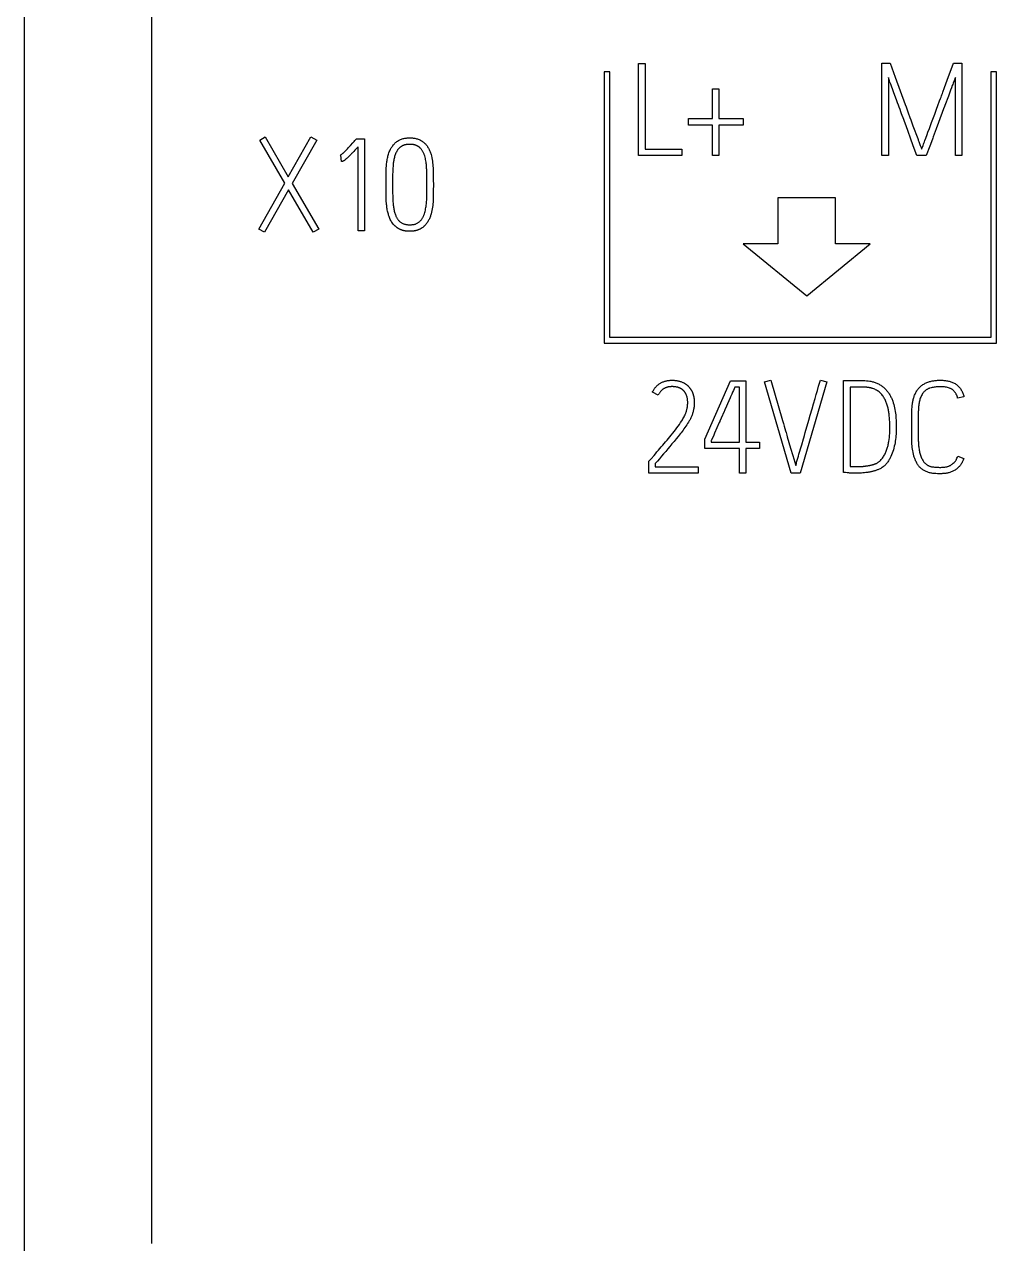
# Model space of a CAD drawing. Header units: inches. Extents: x 9000 to 22395, y 8106 to 17135.
# Drawn here: x 10500.78 to 10538.2, y 8439.41 to 8486.34 of the extents above; entities that cross this region are included whole.
import ezdxf

# ---------------------------------------------------------------- set-up
doc = ezdxf.new("R2010")
doc.units = ezdxf.units.IN
doc.header["$MEASUREMENT"] = 0
doc.layers.add('20000_FRONT_O', color=7, linetype='Continuous')
doc.layers.add('20500_FRONT_O_LABELING', color=7, linetype='Continuous')

msp = doc.modelspace()

# ---------------------------------------------------------------- linework, layer by layer
at = {"layer": '20000_FRONT_O', "linetype": 'Continuous'}
for p, q in [((10500.779, 8294.993), (10500.779, 8517.173)), ((10505.667, 8513.379), (10505.667, 8439.411)), ((10523.09, 8484.511), (10523.09, 8474.068)), ((10523.312, 8484.511), (10523.09, 8484.511)), ((10523.312, 8474.291), (10523.312, 8484.511)), ((10537.976, 8484.511), (10537.976, 8474.291)), ((10538.198, 8484.511), (10537.976, 8484.511)), ((10538.198, 8474.068), (10538.198, 8484.511)), ((10529.777, 8479.667), (10529.777, 8477.89)), ((10531.999, 8479.667), (10529.777, 8479.667)), ((10531.999, 8477.89), (10531.999, 8479.667)), ((10528.444, 8477.89), (10530.888, 8475.895)), ((10529.777, 8477.89), (10528.444, 8477.89)), ((10530.888, 8475.895), (10533.332, 8477.89)), ((10533.332, 8477.89), (10531.999, 8477.89)), ((10523.09, 8474.068), (10538.198, 8474.068)), ((10537.976, 8474.291), (10523.312, 8474.291))]:
    msp.add_line(p, q, dxfattribs=at)
at = {"layer": '20500_FRONT_O_LABELING', "linetype": 'Continuous'}
for p, q in [((10524.419, 8481.289), (10524.419, 8484.839)), ((10524.419, 8484.839), (10524.671, 8484.839)), ((10524.671, 8484.839), (10524.671, 8481.541)), ((10533.78, 8481.289), (10533.78, 8484.844)), ((10533.78, 8484.844), (10534.095, 8484.844)), ((10536.455, 8484.611), (10536.541, 8484.844)), ((10536.541, 8484.844), (10536.862, 8484.844)), ((10536.862, 8484.844), (10536.862, 8481.289)), ((10534.031, 8484.292), (10534.031, 8481.289)), ((10536.196, 8483.914), (10536.352, 8484.332)), ((10536.352, 8484.332), (10536.455, 8484.611)), ((10536.61, 8481.289), (10536.61, 8484.302)), ((10527.264, 8482.714), (10527.264, 8483.858)), ((10527.264, 8483.858), (10527.511, 8483.858)), ((10527.511, 8483.858), (10527.511, 8482.714)), ((10534.232, 8483.742), (10534.122, 8484.037)), ((10536.424, 8483.808), (10536.34, 8483.583)), ((10536.458, 8483.898), (10536.424, 8483.808)), ((10534.357, 8483.404), (10534.232, 8483.742)), ((10534.389, 8483.32), (10534.357, 8483.404)), ((10534.42, 8483.235), (10534.389, 8483.32)), ((10535.936, 8483.216), (10536.006, 8483.402)), ((10536.34, 8483.583), (10536.206, 8483.224)), ((10534.45, 8483.15), (10534.42, 8483.235)), ((10534.621, 8482.685), (10534.543, 8482.896)), ((10534.682, 8483.252), (10534.713, 8483.164)), ((10534.713, 8483.164), (10534.797, 8482.931)), ((10534.797, 8482.931), (10534.861, 8482.757)), ((10535.695, 8482.565), (10535.816, 8482.891)), ((10535.816, 8482.891), (10535.884, 8483.077)), ((10536.106, 8482.954), (10535.874, 8482.324)), ((10535.884, 8483.077), (10535.936, 8483.216)), ((10536.156, 8483.089), (10536.106, 8482.954)), ((10526.338, 8482.463), (10526.338, 8482.714)), ((10526.338, 8482.714), (10527.264, 8482.714)), ((10527.264, 8482.463), (10526.338, 8482.463)), ((10527.264, 8481.289), (10527.264, 8482.463)), ((10527.511, 8482.714), (10528.447, 8482.714)), ((10527.511, 8482.463), (10527.511, 8481.289)), ((10528.447, 8482.463), (10527.511, 8482.463)), ((10528.447, 8482.714), (10528.447, 8482.463)), ((10534.652, 8482.601), (10534.621, 8482.685)), ((10534.713, 8482.431), (10534.652, 8482.601)), ((10534.79, 8482.22), (10534.713, 8482.431)), ((10534.861, 8482.757), (10534.893, 8482.67)), ((10534.893, 8482.67), (10534.979, 8482.438)), ((10534.979, 8482.438), (10535.163, 8481.945)), ((10535.609, 8482.332), (10535.695, 8482.565)), ((10509.837, 8481.887), (10510.049, 8482.01)), ((10510.049, 8482.01), (10510.937, 8480.472)), ((10510.937, 8480.472), (10511.809, 8482.01)), ((10511.809, 8482.01), (10512.031, 8481.887)), ((10513.502, 8481.87), (10513.525, 8481.897)), ((10513.525, 8481.897), (10513.56, 8481.936)), ((10513.56, 8481.936), (10513.871, 8481.936)), ((10513.871, 8481.936), (10513.871, 8478.396)), ((10534.883, 8481.966), (10534.79, 8482.22)), ((10534.991, 8481.67), (10534.883, 8481.966)), ((10535.435, 8481.868), (10535.47, 8481.961)), ((10535.47, 8481.961), (10535.522, 8482.1)), ((10510.799, 8480.225), (10509.837, 8481.887)), ((10512.031, 8481.887), (10511.085, 8480.22)), ((10513.16, 8481.503), (10513.185, 8481.529)), ((10513.185, 8481.529), (10513.21, 8481.555)), ((10513.21, 8481.555), (10513.247, 8481.594)), ((10513.247, 8481.594), (10513.283, 8481.633)), ((10513.283, 8481.633), (10513.332, 8481.685)), ((10513.332, 8481.685), (10513.417, 8481.777)), ((10513.417, 8481.777), (10513.466, 8481.83)), ((10513.5, 8481.497), (10513.458, 8481.453)), ((10513.466, 8481.83), (10513.502, 8481.87)), ((10513.542, 8481.542), (10513.5, 8481.497)), ((10513.583, 8481.586), (10513.542, 8481.542)), ((10513.624, 8481.631), (10513.583, 8481.586)), ((10513.624, 8478.396), (10513.624, 8481.631)), ((10524.671, 8481.541), (10526.081, 8481.541)), ((10526.081, 8481.541), (10526.081, 8481.289)), ((10535.131, 8481.289), (10534.991, 8481.67)), ((10535.206, 8481.829), (10535.261, 8481.684)), ((10535.261, 8481.684), (10535.283, 8481.627)), ((10535.318, 8481.541), (10535.334, 8481.587)), ((10535.624, 8481.649), (10535.491, 8481.289)), ((10512.964, 8481.31), (10512.934, 8481.3)), ((10512.979, 8481.059), (10512.964, 8481.31)), ((10526.081, 8481.289), (10524.419, 8481.289)), ((10527.511, 8481.289), (10527.264, 8481.289)), ((10534.031, 8481.289), (10533.78, 8481.289)), ((10535.491, 8481.289), (10535.131, 8481.289)), ((10536.862, 8481.289), (10536.61, 8481.289)), ((10509.798, 8478.465), (10510.799, 8480.225)), ((10511.085, 8480.22), (10512.106, 8478.465)), ((10516.272, 8480.164), (10516.272, 8480.262)), ((10510.942, 8479.974), (10510.015, 8478.342)), ((10511.888, 8478.342), (10510.942, 8479.974)), ((10510.015, 8478.342), (10509.798, 8478.465)), ((10512.106, 8478.465), (10511.888, 8478.342)), ((10513.871, 8478.396), (10513.624, 8478.396)), ((10526.965, 8470.376), (10527.961, 8472.624)), ((10527.961, 8472.624), (10528.548, 8472.624)), ((10528.548, 8472.624), (10528.548, 8470.257)), ((10529.268, 8472.58), (10529.509, 8472.649)), ((10530.293, 8469.069), (10529.268, 8472.58)), ((10529.509, 8472.649), (10529.958, 8471.1)), ((10531.659, 8472.58), (10530.638, 8469.069)), ((10531.348, 8472.412), (10531.394, 8472.57)), ((10531.394, 8472.57), (10531.417, 8472.649)), ((10531.417, 8472.649), (10531.659, 8472.58)), ((10532.305, 8472.634), (10532.847, 8472.639)), ((10532.305, 8469.094), (10532.305, 8472.634)), ((10525.17, 8472.072), (10524.948, 8472.185)), ((10528.038, 8472.181), (10528.007, 8472.109)), ((10528.069, 8472.252), (10528.038, 8472.181)), ((10528.124, 8472.378), (10528.069, 8472.252)), ((10528.296, 8472.378), (10528.124, 8472.378)), ((10528.296, 8470.257), (10528.296, 8472.378)), ((10531.209, 8471.937), (10531.255, 8472.095)), ((10531.255, 8472.095), (10531.301, 8472.254)), ((10531.301, 8472.254), (10531.348, 8472.412)), ((10532.556, 8472.383), (10532.556, 8469.326)), ((10532.946, 8472.383), (10532.556, 8472.383)), ((10527.841, 8471.733), (10527.802, 8471.644)), ((10527.943, 8471.966), (10527.841, 8471.733)), ((10531.095, 8471.542), (10531.152, 8471.739)), ((10531.152, 8471.739), (10531.209, 8471.937)), ((10536.94, 8472.007), (10536.698, 8471.949)), ((10527.714, 8471.447), (10527.595, 8471.179)), ((10527.722, 8471.465), (10527.714, 8471.447)), ((10529.958, 8471.1), (10529.995, 8470.974)), ((10530.835, 8470.631), (10530.97, 8471.106)), ((10530.97, 8471.106), (10531.027, 8471.304)), ((10531.027, 8471.304), (10531.095, 8471.542)), ((10527.523, 8471.018), (10527.341, 8470.607)), ((10529.995, 8470.974), (10530.023, 8470.88)), ((10530.023, 8470.88), (10530.051, 8470.785)), ((10530.051, 8470.785), (10530.079, 8470.691)), ((10530.079, 8470.691), (10530.097, 8470.628)), ((10530.097, 8470.628), (10530.125, 8470.533)), ((10530.801, 8470.512), (10530.835, 8470.631)), ((10534.933, 8470.982), (10534.933, 8471.052)), ((10534.933, 8470.43), (10534.933, 8470.982)), ((10535.183, 8470.636), (10535.183, 8470.555)), ((10526.965, 8470.011), (10526.965, 8470.376)), ((10527.212, 8470.322), (10527.212, 8470.257)), ((10527.212, 8470.257), (10528.296, 8470.257)), ((10527.341, 8470.607), (10527.309, 8470.536)), ((10528.548, 8470.257), (10529.071, 8470.257)), ((10529.071, 8470.257), (10529.071, 8470.011)), ((10530.662, 8470.038), (10530.697, 8470.156)), ((10530.697, 8470.156), (10530.766, 8470.393)), ((10528.296, 8470.011), (10526.965, 8470.011)), ((10528.296, 8469.069), (10528.296, 8470.011)), ((10528.548, 8470.011), (10528.548, 8469.069)), ((10529.071, 8470.011), (10528.548, 8470.011)), ((10530.271, 8470.028), (10530.353, 8469.743)), ((10530.353, 8469.743), (10530.39, 8469.617)), ((10530.569, 8469.722), (10530.592, 8469.801)), ((10530.592, 8469.801), (10530.615, 8469.88)), ((10530.615, 8469.88), (10530.662, 8470.038)), ((10536.703, 8469.715), (10536.935, 8469.631)), ((10524.815, 8469.523), (10524.844, 8469.558)), ((10524.815, 8469.069), (10524.815, 8469.523)), ((10525.062, 8469.434), (10525.062, 8469.316)), ((10525.062, 8469.316), (10526.708, 8469.316)), ((10526.708, 8469.316), (10526.708, 8469.069)), ((10530.39, 8469.617), (10530.427, 8469.491)), ((10530.427, 8469.491), (10530.446, 8469.428)), ((10532.763, 8469.321), (10532.812, 8469.321)), ((10532.812, 8469.321), (10532.836, 8469.321)), ((10532.836, 8469.321), (10532.861, 8469.321)), ((10532.861, 8469.321), (10532.885, 8469.322)), ((10532.885, 8469.322), (10532.909, 8469.323)), ((10532.909, 8469.323), (10532.934, 8469.324)), ((10532.934, 8469.324), (10532.958, 8469.325)), ((10532.958, 8469.325), (10532.982, 8469.326)), ((10526.708, 8469.069), (10524.815, 8469.069)), ((10528.548, 8469.069), (10528.296, 8469.069)), ((10530.638, 8469.069), (10530.293, 8469.069)), ((10532.327, 8469.092), (10532.305, 8469.094)), ((10532.382, 8469.087), (10532.327, 8469.092)), ((10532.448, 8469.08), (10532.382, 8469.087)), ((10532.514, 8469.074), (10532.448, 8469.08))]:
    msp.add_line(p, q, dxfattribs=at)
for points in [[(10534.095, 8484.844), (10534.29, 8484.313), (10534.486, 8483.782), (10534.682, 8483.252)], [(10534.122, 8484.037), (10534.091, 8484.122), (10534.076, 8484.164), (10534.061, 8484.207), (10534.046, 8484.249), (10534.031, 8484.292)], [(10536.61, 8484.302), (10536.594, 8484.257), (10536.577, 8484.212), (10536.56, 8484.167)], [(10536.006, 8483.402), (10536.04, 8483.495), (10536.058, 8483.542), (10536.075, 8483.588), (10536.092, 8483.635), (10536.11, 8483.681), (10536.127, 8483.728), (10536.196, 8483.914)], [(10536.56, 8484.167), (10536.526, 8484.077), (10536.509, 8484.032), (10536.492, 8483.987), (10536.458, 8483.898)], [(10534.512, 8482.981), (10534.481, 8483.066), (10534.45, 8483.15)], [(10534.543, 8482.896), (10534.527, 8482.939), (10534.512, 8482.981)], [(10536.206, 8483.224), (10536.19, 8483.179), (10536.156, 8483.089)], [(10514.84, 8481.473), (10514.853, 8481.503), (10514.867, 8481.533), (10514.882, 8481.563), (10514.899, 8481.591), (10514.916, 8481.62), (10514.935, 8481.647), (10514.954, 8481.673), (10514.975, 8481.699), (10514.996, 8481.724), (10515.018, 8481.748), (10515.042, 8481.771), (10515.066, 8481.793), (10515.091, 8481.814), (10515.117, 8481.833), (10515.144, 8481.852), (10515.172, 8481.869), (10515.201, 8481.885), (10515.23, 8481.9), (10515.261, 8481.913), (10515.292, 8481.925), (10515.323, 8481.935), (10515.355, 8481.944), (10515.387, 8481.952), (10515.419, 8481.959), (10515.452, 8481.964), (10515.484, 8481.968), (10515.517, 8481.972), (10515.55, 8481.974), (10515.583, 8481.975), (10515.616, 8481.975), (10515.649, 8481.975), (10515.682, 8481.973), (10515.714, 8481.971), (10515.747, 8481.967), (10515.78, 8481.963), (10515.812, 8481.957), (10515.844, 8481.95), (10515.876, 8481.942), (10515.908, 8481.932), (10515.939, 8481.921), (10515.97, 8481.909), (10516, 8481.895), (10516.03, 8481.88), (10516.058, 8481.864), (10516.086, 8481.846), (10516.113, 8481.827), (10516.139, 8481.807), (10516.164, 8481.786), (10516.188, 8481.763), (10516.212, 8481.74), (10516.234, 8481.715), (10516.255, 8481.69), (10516.275, 8481.664), (10516.294, 8481.637), (10516.313, 8481.609), (10516.33, 8481.581), (10516.346, 8481.552), (10516.361, 8481.523), (10516.374, 8481.493), (10516.387, 8481.463), (10516.399, 8481.433), (10516.411, 8481.402), (10516.421, 8481.371), (10516.431, 8481.339), (10516.447, 8481.276), (10516.462, 8481.211), (10516.473, 8481.146), (10516.483, 8481.08), (10516.492, 8481.015), (10516.499, 8480.949), (10516.504, 8480.883), (10516.508, 8480.817), (10516.511, 8480.752), (10516.514, 8480.686), (10516.515, 8480.62), (10516.516, 8480.554), (10516.517, 8480.489)], [(10535.163, 8481.945), (10535.174, 8481.916), (10535.185, 8481.887), (10535.206, 8481.829)], [(10535.522, 8482.1), (10535.557, 8482.193), (10535.609, 8482.332)], [(10535.874, 8482.324), (10535.757, 8482.009), (10535.74, 8481.964), (10535.724, 8481.919), (10535.624, 8481.649)], [(10512.934, 8481.3), (10512.942, 8481.305), (10512.949, 8481.31), (10512.963, 8481.321), (10512.977, 8481.332), (10512.991, 8481.344), (10513.004, 8481.355), (10513.018, 8481.367), (10513.031, 8481.379), (10513.044, 8481.391), (10513.058, 8481.403), (10513.071, 8481.415), (10513.084, 8481.428), (10513.096, 8481.44), (10513.109, 8481.453), (10513.122, 8481.465), (10513.135, 8481.478), (10513.16, 8481.503)], [(10513.458, 8481.453), (10513.416, 8481.409), (10513.395, 8481.387), (10513.374, 8481.366), (10513.352, 8481.344), (10513.331, 8481.322), (10513.309, 8481.301), (10513.288, 8481.279), (10513.266, 8481.258), (10513.244, 8481.237), (10513.222, 8481.216), (10513.2, 8481.195), (10513.177, 8481.175), (10513.155, 8481.154), (10513.143, 8481.144), (10513.131, 8481.135), (10513.12, 8481.125), (10513.108, 8481.116), (10513.095, 8481.106), (10513.083, 8481.098), (10513.071, 8481.089), (10513.064, 8481.085), (10513.058, 8481.081), (10513.051, 8481.077), (10513.044, 8481.074), (10513.037, 8481.071), (10513.03, 8481.068)], [(10514.699, 8480.045), (10514.699, 8480.13), (10514.698, 8480.215), (10514.698, 8480.3), (10514.699, 8480.385), (10514.699, 8480.47), (10514.701, 8480.555), (10514.703, 8480.64), (10514.705, 8480.724), (10514.709, 8480.809), (10514.714, 8480.893), (10514.718, 8480.935), (10514.722, 8480.977), (10514.727, 8481.019), (10514.732, 8481.061), (10514.738, 8481.103), (10514.746, 8481.144), (10514.754, 8481.186), (10514.763, 8481.227), (10514.773, 8481.269), (10514.784, 8481.31), (10514.796, 8481.351), (10514.809, 8481.392), (10514.824, 8481.432), (10514.84, 8481.473)], [(10515.207, 8481.581), (10515.194, 8481.567), (10515.181, 8481.553), (10515.169, 8481.539), (10515.157, 8481.524), (10515.145, 8481.509), (10515.135, 8481.494), (10515.124, 8481.478), (10515.114, 8481.462), (10515.096, 8481.429), (10515.079, 8481.396), (10515.064, 8481.361), (10515.05, 8481.326), (10515.038, 8481.29), (10515.027, 8481.254), (10515.018, 8481.218), (10515.009, 8481.181), (10515.001, 8481.145), (10514.994, 8481.107), (10514.988, 8481.07), (10514.983, 8481.033), (10514.978, 8480.995), (10514.974, 8480.958), (10514.967, 8480.883), (10514.962, 8480.807), (10514.958, 8480.732), (10514.955, 8480.657), (10514.953, 8480.581), (10514.952, 8480.506), (10514.952, 8480.431), (10514.951, 8480.355), (10514.95, 8480.204)], [(10516.016, 8481.581), (10516.005, 8481.591), (10515.994, 8481.601), (10515.982, 8481.611), (10515.971, 8481.62), (10515.959, 8481.629), (10515.946, 8481.637), (10515.934, 8481.645), (10515.921, 8481.653), (10515.908, 8481.66), (10515.895, 8481.667), (10515.881, 8481.673), (10515.867, 8481.679), (10515.853, 8481.685), (10515.839, 8481.69), (10515.825, 8481.694), (10515.811, 8481.699), (10515.796, 8481.702), (10515.782, 8481.706), (10515.767, 8481.709), (10515.752, 8481.712), (10515.738, 8481.715), (10515.723, 8481.717), (10515.708, 8481.719), (10515.693, 8481.72), (10515.678, 8481.722), (10515.663, 8481.723), (10515.648, 8481.723), (10515.634, 8481.724), (10515.619, 8481.724), (10515.604, 8481.724), (10515.589, 8481.724), (10515.574, 8481.723), (10515.559, 8481.723), (10515.545, 8481.722), (10515.53, 8481.72), (10515.515, 8481.719), (10515.5, 8481.717), (10515.486, 8481.715), (10515.471, 8481.713), (10515.456, 8481.71), (10515.441, 8481.707), (10515.427, 8481.703), (10515.412, 8481.699), (10515.398, 8481.695), (10515.384, 8481.691), (10515.37, 8481.686), (10515.356, 8481.68), (10515.342, 8481.674), (10515.328, 8481.668), (10515.315, 8481.661), (10515.302, 8481.654), (10515.289, 8481.646), (10515.276, 8481.638), (10515.264, 8481.63), (10515.252, 8481.621), (10515.24, 8481.612), (10515.229, 8481.602), (10515.218, 8481.592), (10515.207, 8481.581)], [(10516.272, 8480.262), (10516.272, 8480.311), (10516.272, 8480.36), (10516.271, 8480.408), (10516.271, 8480.457), (10516.27, 8480.506), (10516.269, 8480.555), (10516.268, 8480.603), (10516.267, 8480.652), (10516.265, 8480.701), (10516.264, 8480.75), (10516.261, 8480.798), (10516.259, 8480.847), (10516.255, 8480.895), (10516.251, 8480.944), (10516.246, 8480.992), (10516.239, 8481.041), (10516.232, 8481.089), (10516.223, 8481.137), (10516.213, 8481.185), (10516.201, 8481.233), (10516.186, 8481.281), (10516.17, 8481.327), (10516.161, 8481.351), (10516.151, 8481.373), (10516.14, 8481.396), (10516.129, 8481.418), (10516.118, 8481.44), (10516.105, 8481.462), (10516.092, 8481.483), (10516.078, 8481.503), (10516.064, 8481.524), (10516.049, 8481.543), (10516.033, 8481.562), (10516.016, 8481.581)], [(10535.283, 8481.627), (10535.294, 8481.598), (10535.306, 8481.569), (10535.312, 8481.555), (10535.318, 8481.541)], [(10535.334, 8481.587), (10535.368, 8481.681), (10535.385, 8481.728), (10535.401, 8481.774), (10535.418, 8481.821), (10535.435, 8481.868)], [(10513.03, 8481.068), (10513.028, 8481.068), (10513.025, 8481.067), (10513.023, 8481.066), (10513.021, 8481.066), (10513.019, 8481.065), (10513.016, 8481.064), (10513.014, 8481.064), (10513.012, 8481.063), (10513.009, 8481.063), (10513.007, 8481.062), (10513.005, 8481.062), (10513.002, 8481.061), (10513, 8481.061), (10512.998, 8481.06), (10512.995, 8481.06), (10512.993, 8481.06), (10512.992, 8481.06), (10512.991, 8481.059), (10512.989, 8481.059), (10512.988, 8481.059), (10512.987, 8481.059), (10512.986, 8481.059), (10512.985, 8481.059), (10512.983, 8481.059), (10512.982, 8481.059), (10512.981, 8481.059), (10512.98, 8481.059), (10512.979, 8481.059)], [(10516.517, 8480.489), (10516.518, 8480.291), (10516.519, 8480.226), (10516.519, 8480.16), (10516.519, 8480.094), (10516.518, 8480.028), (10516.518, 8479.962), (10516.517, 8479.897), (10516.516, 8479.831), (10516.515, 8479.765), (10516.514, 8479.699), (10516.512, 8479.633), (10516.51, 8479.568), (10516.506, 8479.502), (10516.501, 8479.437), (10516.495, 8479.371), (10516.487, 8479.306), (10516.477, 8479.241), (10516.465, 8479.177), (10516.451, 8479.112), (10516.435, 8479.048), (10516.425, 8479.017), (10516.415, 8478.985), (10516.404, 8478.954), (10516.393, 8478.923), (10516.38, 8478.893), (10516.367, 8478.863), (10516.353, 8478.833), (10516.338, 8478.804), (10516.322, 8478.775), (10516.305, 8478.747), (10516.287, 8478.72), (10516.269, 8478.693), (10516.249, 8478.667), (10516.228, 8478.642), (10516.206, 8478.617), (10516.183, 8478.593)], [(10515.034, 8478.593), (10515.004, 8478.624), (10514.976, 8478.656), (10514.949, 8478.689), (10514.925, 8478.723), (10514.901, 8478.759), (10514.88, 8478.796), (10514.861, 8478.833), (10514.843, 8478.872), (10514.827, 8478.911), (10514.813, 8478.951), (10514.799, 8478.992), (10514.787, 8479.032), (10514.776, 8479.073), (10514.766, 8479.114), (10514.757, 8479.156), (10514.748, 8479.197), (10514.741, 8479.239), (10514.734, 8479.281), (10514.729, 8479.324), (10514.723, 8479.366), (10514.719, 8479.408), (10514.715, 8479.45), (10514.709, 8479.535), (10514.705, 8479.62), (10514.703, 8479.705), (10514.701, 8479.79), (10514.7, 8479.875), (10514.699, 8480.045)], [(10514.95, 8480.204), (10514.95, 8480.129), (10514.95, 8480.053), (10514.95, 8479.978), (10514.951, 8479.903), (10514.952, 8479.827), (10514.954, 8479.752), (10514.957, 8479.677), (10514.96, 8479.602), (10514.964, 8479.527), (10514.97, 8479.452), (10514.973, 8479.414), (10514.977, 8479.377), (10514.982, 8479.34), (10514.988, 8479.302), (10514.994, 8479.265), (10515.001, 8479.228), (10515.008, 8479.191), (10515.017, 8479.154), (10515.027, 8479.117), (10515.037, 8479.081), (10515.049, 8479.044), (10515.062, 8479.008)], [(10515.062, 8479.008), (10515.07, 8478.984), (10515.08, 8478.962), (10515.09, 8478.939), (10515.101, 8478.917), (10515.113, 8478.895), (10515.126, 8478.874), (10515.139, 8478.854), (10515.153, 8478.834), (10515.168, 8478.814), (10515.184, 8478.795), (10515.201, 8478.777), (10515.219, 8478.76), (10515.237, 8478.743), (10515.257, 8478.728), (10515.277, 8478.714), (10515.298, 8478.701), (10515.319, 8478.689), (10515.342, 8478.678), (10515.364, 8478.669), (10515.388, 8478.66), (10515.411, 8478.653), (10515.435, 8478.647), (10515.459, 8478.641), (10515.484, 8478.637), (10515.508, 8478.633), (10515.533, 8478.631), (10515.557, 8478.629), (10515.582, 8478.628), (10515.607, 8478.628), (10515.631, 8478.628), (10515.656, 8478.629), (10515.681, 8478.63), (10515.706, 8478.633), (10515.73, 8478.636), (10515.755, 8478.64), (10515.779, 8478.645), (10515.803, 8478.651), (10515.827, 8478.658), (10515.85, 8478.667), (10515.873, 8478.676), (10515.895, 8478.686), (10515.917, 8478.698), (10515.938, 8478.711), (10515.958, 8478.725), (10515.977, 8478.74), (10515.996, 8478.757), (10516.013, 8478.774), (10516.03, 8478.792), (10516.046, 8478.811), (10516.062, 8478.83), (10516.076, 8478.85), (10516.09, 8478.871), (10516.103, 8478.892), (10516.115, 8478.913), (10516.127, 8478.935), (10516.137, 8478.957), (10516.147, 8478.98), (10516.157, 8479.003), (10516.173, 8479.049), (10516.188, 8479.096), (10516.201, 8479.143), (10516.213, 8479.191), (10516.223, 8479.239), (10516.232, 8479.287), (10516.239, 8479.335), (10516.245, 8479.384), (10516.251, 8479.433), (10516.255, 8479.481), (10516.259, 8479.53), (10516.262, 8479.579), (10516.264, 8479.628), (10516.266, 8479.676), (10516.268, 8479.725), (10516.269, 8479.774), (10516.27, 8479.823), (10516.271, 8479.871), (10516.271, 8479.92), (10516.272, 8479.969), (10516.272, 8480.018), (10516.272, 8480.164)], [(10516.183, 8478.593), (10516.171, 8478.581), (10516.159, 8478.569), (10516.147, 8478.558), (10516.134, 8478.547), (10516.121, 8478.537), (10516.108, 8478.526), (10516.094, 8478.516), (10516.08, 8478.507), (10516.067, 8478.497), (10516.052, 8478.488), (10516.038, 8478.48), (10516.023, 8478.472), (10516.008, 8478.464), (10515.993, 8478.456), (10515.978, 8478.449), (10515.962, 8478.442), (10515.947, 8478.435), (10515.931, 8478.429), (10515.915, 8478.424), (10515.899, 8478.418), (10515.883, 8478.413), (10515.867, 8478.409), (10515.851, 8478.404), (10515.835, 8478.4), (10515.818, 8478.397), (10515.802, 8478.393), (10515.785, 8478.39), (10515.768, 8478.388), (10515.752, 8478.385), (10515.735, 8478.383), (10515.718, 8478.381), (10515.701, 8478.38), (10515.684, 8478.379), (10515.668, 8478.378), (10515.651, 8478.377), (10515.634, 8478.377), (10515.618, 8478.376), (10515.601, 8478.376), (10515.584, 8478.377), (10515.567, 8478.377), (10515.551, 8478.378), (10515.534, 8478.379), (10515.517, 8478.38), (10515.501, 8478.382), (10515.484, 8478.384), (10515.467, 8478.386), (10515.451, 8478.388), (10515.434, 8478.391), (10515.417, 8478.394), (10515.401, 8478.397), (10515.384, 8478.401), (10515.368, 8478.405), (10515.351, 8478.409), (10515.335, 8478.414), (10515.319, 8478.419), (10515.303, 8478.424), (10515.287, 8478.429), (10515.272, 8478.435), (10515.256, 8478.442), (10515.241, 8478.449), (10515.226, 8478.456), (10515.211, 8478.463), (10515.196, 8478.471), (10515.181, 8478.479), (10515.166, 8478.488), (10515.152, 8478.497), (10515.138, 8478.506), (10515.124, 8478.516), (10515.11, 8478.526), (10515.097, 8478.536), (10515.084, 8478.547), (10515.071, 8478.558), (10515.059, 8478.569), (10515.046, 8478.581), (10515.034, 8478.593)], [(10524.948, 8472.185), (10524.96, 8472.208), (10524.973, 8472.231), (10524.986, 8472.254), (10525, 8472.276), (10525.015, 8472.298), (10525.03, 8472.32), (10525.045, 8472.341), (10525.061, 8472.361), (10525.078, 8472.381), (10525.096, 8472.4), (10525.114, 8472.419), (10525.132, 8472.437), (10525.152, 8472.455), (10525.172, 8472.472), (10525.192, 8472.488), (10525.213, 8472.503), (10525.235, 8472.518), (10525.257, 8472.532), (10525.28, 8472.544), (10525.303, 8472.557), (10525.327, 8472.568), (10525.351, 8472.579), (10525.375, 8472.588), (10525.399, 8472.597), (10525.424, 8472.605), (10525.449, 8472.613), (10525.475, 8472.619), (10525.5, 8472.625), (10525.526, 8472.629), (10525.552, 8472.633), (10525.578, 8472.637), (10525.604, 8472.64), (10525.63, 8472.642), (10525.656, 8472.643), (10525.682, 8472.644), (10525.708, 8472.644), (10525.734, 8472.644), (10525.76, 8472.643), (10525.786, 8472.641), (10525.812, 8472.639), (10525.838, 8472.637), (10525.864, 8472.633), (10525.89, 8472.629), (10525.915, 8472.625), (10525.941, 8472.619), (10525.967, 8472.613), (10525.992, 8472.607), (10526.017, 8472.599), (10526.042, 8472.591), (10526.067, 8472.582), (10526.092, 8472.573), (10526.116, 8472.563), (10526.14, 8472.552), (10526.164, 8472.541)], [(10526.164, 8472.541), (10526.17, 8472.537), (10526.177, 8472.534), (10526.183, 8472.53), (10526.19, 8472.526), (10526.196, 8472.523), (10526.202, 8472.519), (10526.209, 8472.515), (10526.215, 8472.511), (10526.221, 8472.507), (10526.228, 8472.503), (10526.234, 8472.499), (10526.24, 8472.495), (10526.246, 8472.491), (10526.252, 8472.486), (10526.258, 8472.482), (10526.264, 8472.478), (10526.27, 8472.473), (10526.275, 8472.469), (10526.281, 8472.464), (10526.287, 8472.459), (10526.292, 8472.454), (10526.298, 8472.449), (10526.303, 8472.444), (10526.309, 8472.439)], [(10532.847, 8472.639), (10532.916, 8472.639), (10532.984, 8472.638), (10533.053, 8472.636), (10533.121, 8472.632), (10533.189, 8472.627), (10533.257, 8472.619), (10533.324, 8472.608), (10533.358, 8472.602), (10533.391, 8472.595), (10533.425, 8472.587), (10533.458, 8472.578), (10533.491, 8472.568), (10533.523, 8472.557), (10533.555, 8472.545), (10533.587, 8472.532), (10533.618, 8472.518), (10533.649, 8472.503), (10533.679, 8472.488), (10533.709, 8472.471), (10533.738, 8472.453), (10533.766, 8472.434), (10533.794, 8472.415), (10533.821, 8472.394), (10533.847, 8472.373), (10533.873, 8472.35), (10533.897, 8472.327), (10533.921, 8472.303), (10533.944, 8472.278), (10533.966, 8472.252), (10533.988, 8472.226), (10534.009, 8472.199), (10534.029, 8472.172), (10534.048, 8472.144), (10534.066, 8472.115), (10534.084, 8472.086), (10534.101, 8472.057), (10534.117, 8472.027), (10534.133, 8471.997), (10534.148, 8471.966), (10534.162, 8471.935), (10534.175, 8471.904), (10534.187, 8471.872), (10534.199, 8471.84), (10534.221, 8471.776), (10534.24, 8471.711), (10534.257, 8471.645), (10534.271, 8471.579), (10534.284, 8471.513), (10534.295, 8471.447), (10534.305, 8471.38), (10534.313, 8471.313), (10534.319, 8471.245), (10534.325, 8471.178), (10534.329, 8471.11), (10534.333, 8471.043), (10534.335, 8470.975), (10534.336, 8470.907), (10534.337, 8470.84), (10534.336, 8470.772), (10534.335, 8470.705), (10534.332, 8470.637), (10534.329, 8470.57), (10534.323, 8470.503), (10534.317, 8470.436), (10534.309, 8470.369), (10534.299, 8470.302), (10534.288, 8470.235), (10534.275, 8470.168), (10534.26, 8470.101), (10534.244, 8470.035), (10534.225, 8469.969), (10534.205, 8469.904), (10534.182, 8469.84), (10534.157, 8469.776), (10534.13, 8469.714), (10534.115, 8469.683), (10534.1, 8469.653), (10534.083, 8469.623), (10534.067, 8469.594), (10534.049, 8469.565), (10534.031, 8469.536), (10534.012, 8469.508), (10533.992, 8469.481), (10533.972, 8469.454), (10533.95, 8469.428), (10533.928, 8469.402), (10533.904, 8469.378), (10533.879, 8469.354), (10533.853, 8469.331), (10533.827, 8469.31), (10533.799, 8469.29), (10533.771, 8469.271), (10533.741, 8469.253), (10533.711, 8469.237), (10533.68, 8469.222)], [(10534.933, 8471.052), (10534.932, 8471.19), (10534.932, 8471.259), (10534.932, 8471.328), (10534.933, 8471.397), (10534.935, 8471.466), (10534.938, 8471.534), (10534.942, 8471.603), (10534.949, 8471.671), (10534.957, 8471.739), (10534.963, 8471.773), (10534.968, 8471.807), (10534.975, 8471.841), (10534.982, 8471.875), (10534.99, 8471.908), (10534.999, 8471.942), (10535.009, 8471.975), (10535.019, 8472.009), (10535.031, 8472.042), (10535.043, 8472.074), (10535.057, 8472.107), (10535.071, 8472.139), (10535.087, 8472.17), (10535.103, 8472.201), (10535.121, 8472.231), (10535.14, 8472.26), (10535.16, 8472.288), (10535.181, 8472.316), (10535.203, 8472.342), (10535.227, 8472.368), (10535.252, 8472.392), (10535.278, 8472.415), (10535.305, 8472.437), (10535.333, 8472.457), (10535.361, 8472.477), (10535.391, 8472.495), (10535.422, 8472.512), (10535.453, 8472.528), (10535.485, 8472.542), (10535.517, 8472.556), (10535.55, 8472.568), (10535.583, 8472.58), (10535.616, 8472.59), (10535.65, 8472.599), (10535.684, 8472.608), (10535.718, 8472.615), (10535.752, 8472.621), (10535.786, 8472.627), (10535.821, 8472.632), (10535.855, 8472.636), (10535.89, 8472.639), (10535.925, 8472.642), (10535.959, 8472.643), (10535.994, 8472.645), (10536.029, 8472.645), (10536.064, 8472.645), (10536.099, 8472.644), (10536.133, 8472.642), (10536.168, 8472.639), (10536.202, 8472.636), (10536.237, 8472.632), (10536.271, 8472.627), (10536.306, 8472.621), (10536.34, 8472.614), (10536.374, 8472.605), (10536.408, 8472.596), (10536.441, 8472.585), (10536.474, 8472.574), (10536.506, 8472.561), (10536.538, 8472.546), (10536.569, 8472.53), (10536.599, 8472.513), (10536.629, 8472.495), (10536.657, 8472.475), (10536.684, 8472.454), (10536.71, 8472.431), (10536.735, 8472.407), (10536.759, 8472.381), (10536.781, 8472.354), (10536.802, 8472.327), (10536.821, 8472.298), (10536.839, 8472.268), (10536.856, 8472.238), (10536.872, 8472.207), (10536.886, 8472.175), (10536.899, 8472.142), (10536.911, 8472.109), (10536.922, 8472.076), (10536.931, 8472.042), (10536.94, 8472.007)], [(10526.201, 8472.185), (10526.194, 8472.194), (10526.187, 8472.203), (10526.179, 8472.212), (10526.172, 8472.221), (10526.164, 8472.229), (10526.157, 8472.237), (10526.148, 8472.245), (10526.14, 8472.253), (10526.132, 8472.261), (10526.123, 8472.268), (10526.115, 8472.275), (10526.106, 8472.282), (10526.097, 8472.289), (10526.087, 8472.296), (10526.078, 8472.302), (10526.068, 8472.308), (10526.059, 8472.314), (10526.049, 8472.32), (10526.039, 8472.325), (10526.029, 8472.33), (10526.019, 8472.335), (10526.008, 8472.34), (10525.998, 8472.345), (10525.988, 8472.349), (10525.977, 8472.353), (10525.966, 8472.357), (10525.955, 8472.361), (10525.945, 8472.365), (10525.923, 8472.371), (10525.901, 8472.377), (10525.879, 8472.382), (10525.856, 8472.386), (10525.834, 8472.389), (10525.812, 8472.392), (10525.789, 8472.395), (10525.766, 8472.396), (10525.744, 8472.397), (10525.721, 8472.398), (10525.698, 8472.398), (10525.676, 8472.397), (10525.653, 8472.396), (10525.63, 8472.394), (10525.608, 8472.392), (10525.585, 8472.388), (10525.563, 8472.384), (10525.541, 8472.379), (10525.519, 8472.373), (10525.508, 8472.37), (10525.498, 8472.367), (10525.487, 8472.363), (10525.476, 8472.359), (10525.466, 8472.355), (10525.455, 8472.351), (10525.445, 8472.346), (10525.435, 8472.342), (10525.425, 8472.337), (10525.415, 8472.332), (10525.405, 8472.326), (10525.395, 8472.321), (10525.385, 8472.315), (10525.376, 8472.309), (10525.366, 8472.303), (10525.357, 8472.296), (10525.348, 8472.29), (10525.339, 8472.283), (10525.33, 8472.276), (10525.322, 8472.269), (10525.313, 8472.261), (10525.305, 8472.254), (10525.297, 8472.246), (10525.289, 8472.238), (10525.281, 8472.23), (10525.273, 8472.222), (10525.258, 8472.205), (10525.244, 8472.187), (10525.23, 8472.169), (10525.217, 8472.15), (10525.204, 8472.131), (10525.192, 8472.112), (10525.181, 8472.092), (10525.17, 8472.072)], [(10526.24, 8471.391), (10526.246, 8471.409), (10526.252, 8471.427), (10526.257, 8471.445), (10526.263, 8471.463), (10526.268, 8471.481), (10526.272, 8471.499), (10526.277, 8471.517), (10526.281, 8471.535), (10526.285, 8471.553), (10526.289, 8471.572), (10526.292, 8471.59), (10526.295, 8471.608), (10526.298, 8471.627), (10526.3, 8471.645), (10526.302, 8471.664), (10526.304, 8471.682), (10526.306, 8471.701), (10526.307, 8471.719), (10526.308, 8471.738), (10526.308, 8471.757), (10526.309, 8471.776), (10526.309, 8471.794), (10526.309, 8471.813), (10526.308, 8471.832), (10526.307, 8471.851), (10526.306, 8471.87), (10526.304, 8471.888), (10526.302, 8471.907), (10526.299, 8471.926), (10526.296, 8471.944), (10526.293, 8471.963), (10526.289, 8471.981), (10526.284, 8471.999), (10526.279, 8472.017), (10526.274, 8472.035), (10526.268, 8472.052), (10526.262, 8472.07), (10526.255, 8472.087), (10526.247, 8472.104), (10526.239, 8472.121), (10526.235, 8472.129), (10526.23, 8472.137), (10526.226, 8472.145), (10526.221, 8472.154), (10526.216, 8472.162), (10526.211, 8472.17), (10526.206, 8472.177), (10526.201, 8472.185)], [(10526.309, 8472.439), (10526.32, 8472.428), (10526.332, 8472.417), (10526.343, 8472.405), (10526.353, 8472.393), (10526.364, 8472.381), (10526.374, 8472.369), (10526.384, 8472.357), (10526.394, 8472.344), (10526.404, 8472.332), (10526.413, 8472.319), (10526.422, 8472.306), (10526.431, 8472.292), (10526.439, 8472.279), (10526.447, 8472.265), (10526.455, 8472.251), (10526.463, 8472.237), (10526.47, 8472.223), (10526.477, 8472.209), (10526.483, 8472.194), (10526.49, 8472.18), (10526.495, 8472.165), (10526.501, 8472.15), (10526.506, 8472.135), (10526.511, 8472.12), (10526.516, 8472.105), (10526.521, 8472.089), (10526.525, 8472.074), (10526.529, 8472.058), (10526.532, 8472.043), (10526.536, 8472.027), (10526.539, 8472.012), (10526.542, 8471.996), (10526.547, 8471.965), (10526.551, 8471.933), (10526.555, 8471.901), (10526.557, 8471.87), (10526.559, 8471.838), (10526.56, 8471.806), (10526.561, 8471.775), (10526.561, 8471.743), (10526.56, 8471.711), (10526.558, 8471.68), (10526.555, 8471.648), (10526.552, 8471.616), (10526.548, 8471.585), (10526.543, 8471.554), (10526.537, 8471.522), (10526.531, 8471.491), (10526.524, 8471.46), (10526.516, 8471.429), (10526.507, 8471.398), (10526.498, 8471.368), (10526.487, 8471.338), (10526.476, 8471.308)], [(10528.007, 8472.109), (10527.959, 8472.002), (10527.943, 8471.966)], [(10533.434, 8472.324), (10533.421, 8472.328), (10533.409, 8472.332), (10533.397, 8472.336), (10533.384, 8472.339), (10533.372, 8472.343), (10533.359, 8472.346), (10533.346, 8472.349), (10533.334, 8472.351), (10533.321, 8472.354), (10533.308, 8472.357), (10533.295, 8472.359), (10533.283, 8472.361), (10533.27, 8472.363), (10533.257, 8472.365), (10533.244, 8472.367), (10533.231, 8472.368), (10533.218, 8472.37), (10533.205, 8472.371), (10533.179, 8472.373), (10533.153, 8472.376), (10533.127, 8472.377), (10533.101, 8472.379), (10533.076, 8472.38), (10533.05, 8472.381), (10533.024, 8472.382), (10532.998, 8472.383), (10532.972, 8472.383), (10532.946, 8472.383)], [(10533.577, 8469.449), (10533.594, 8469.457), (10533.611, 8469.467), (10533.627, 8469.477), (10533.644, 8469.487), (10533.659, 8469.498), (10533.675, 8469.51), (10533.704, 8469.534), (10533.732, 8469.56), (10533.758, 8469.588), (10533.784, 8469.617), (10533.807, 8469.647), (10533.829, 8469.679), (10533.85, 8469.711), (10533.87, 8469.744), (10533.888, 8469.777), (10533.906, 8469.812), (10533.922, 8469.846), (10533.937, 8469.881), (10533.951, 8469.917), (10533.964, 8469.953), (10533.977, 8469.989), (10533.988, 8470.026), (10533.999, 8470.063), (10534.009, 8470.099), (10534.018, 8470.136), (10534.027, 8470.174), (10534.035, 8470.211), (10534.042, 8470.248), (10534.049, 8470.286), (10534.06, 8470.361), (10534.07, 8470.437), (10534.077, 8470.512), (10534.083, 8470.589), (10534.087, 8470.665), (10534.089, 8470.741), (10534.089, 8470.817), (10534.088, 8470.893), (10534.086, 8470.969), (10534.084, 8471.045), (10534.08, 8471.121), (10534.075, 8471.197), (10534.068, 8471.273), (10534.059, 8471.349), (10534.054, 8471.387), (10534.049, 8471.425), (10534.042, 8471.462), (10534.035, 8471.5), (10534.028, 8471.537), (10534.019, 8471.574), (10534.01, 8471.611), (10534, 8471.648), (10533.989, 8471.685), (10533.978, 8471.721), (10533.965, 8471.757), (10533.951, 8471.793), (10533.937, 8471.829), (10533.921, 8471.864), (10533.904, 8471.898), (10533.887, 8471.932), (10533.868, 8471.965), (10533.848, 8471.998), (10533.827, 8472.03), (10533.804, 8472.061), (10533.781, 8472.091), (10533.756, 8472.12), (10533.729, 8472.148), (10533.701, 8472.174), (10533.672, 8472.198), (10533.641, 8472.221), (10533.609, 8472.242), (10533.576, 8472.262), (10533.541, 8472.28), (10533.506, 8472.296), (10533.47, 8472.311), (10533.434, 8472.324)], [(10536.698, 8471.949), (10536.688, 8471.988), (10536.676, 8472.026), (10536.662, 8472.064), (10536.645, 8472.101), (10536.636, 8472.118), (10536.626, 8472.136), (10536.616, 8472.153), (10536.605, 8472.169), (10536.593, 8472.186), (10536.581, 8472.201), (10536.568, 8472.216), (10536.555, 8472.231), (10536.54, 8472.245), (10536.525, 8472.258), (10536.51, 8472.271), (10536.494, 8472.283), (10536.477, 8472.294), (10536.46, 8472.304), (10536.443, 8472.314), (10536.425, 8472.323), (10536.406, 8472.331), (10536.388, 8472.339), (10536.35, 8472.352), (10536.311, 8472.363), (10536.272, 8472.372), (10536.232, 8472.379), (10536.192, 8472.384), (10536.152, 8472.388), (10536.112, 8472.391), (10536.072, 8472.393), (10536.032, 8472.393), (10535.992, 8472.393), (10535.951, 8472.391), (10535.911, 8472.389), (10535.871, 8472.385), (10535.831, 8472.381), (10535.791, 8472.376), (10535.751, 8472.37), (10535.712, 8472.362), (10535.673, 8472.353), (10535.634, 8472.342), (10535.615, 8472.336), (10535.597, 8472.328), (10535.578, 8472.32), (10535.56, 8472.312), (10535.542, 8472.303), (10535.524, 8472.293), (10535.507, 8472.282), (10535.491, 8472.271), (10535.474, 8472.26), (10535.459, 8472.247), (10535.443, 8472.235), (10535.429, 8472.221), (10535.414, 8472.207), (10535.401, 8472.193), (10535.388, 8472.178), (10535.375, 8472.162), (10535.351, 8472.13), (10535.329, 8472.096), (10535.31, 8472.061), (10535.292, 8472.025), (10535.275, 8471.988), (10535.261, 8471.95), (10535.248, 8471.912), (10535.237, 8471.874), (10535.228, 8471.835), (10535.219, 8471.796), (10535.212, 8471.757), (10535.206, 8471.717), (10535.201, 8471.678), (10535.196, 8471.638), (10535.193, 8471.598), (10535.19, 8471.558), (10535.188, 8471.518), (10535.186, 8471.478), (10535.185, 8471.438), (10535.185, 8471.397), (10535.185, 8471.357), (10535.184, 8471.317)], [(10527.802, 8471.644), (10527.738, 8471.501), (10527.722, 8471.465)], [(10525.013, 8469.752), (10525.069, 8469.817), (10525.125, 8469.882), (10525.18, 8469.947), (10525.236, 8470.012), (10525.292, 8470.077), (10525.347, 8470.142), (10525.403, 8470.207), (10525.458, 8470.273), (10525.513, 8470.338), (10525.568, 8470.404), (10525.623, 8470.47), (10525.678, 8470.536), (10525.731, 8470.603), (10525.784, 8470.67), (10525.836, 8470.738), (10525.887, 8470.807), (10525.938, 8470.876), (10525.987, 8470.945), (10526.035, 8471.016), (10526.081, 8471.087), (10526.104, 8471.124), (10526.126, 8471.16), (10526.148, 8471.197), (10526.169, 8471.234), (10526.189, 8471.272), (10526.207, 8471.311), (10526.216, 8471.331), (10526.224, 8471.351), (10526.232, 8471.371), (10526.24, 8471.391)], [(10526.476, 8471.308), (10526.465, 8471.278), (10526.453, 8471.249), (10526.441, 8471.221), (10526.428, 8471.192), (10526.414, 8471.164), (10526.4, 8471.137), (10526.385, 8471.11), (10526.37, 8471.083), (10526.339, 8471.029), (10526.306, 8470.977), (10526.272, 8470.926), (10526.237, 8470.875), (10526.202, 8470.824), (10526.166, 8470.774), (10526.129, 8470.724), (10526.092, 8470.674), (10526.055, 8470.625), (10526.017, 8470.576), (10525.939, 8470.479), (10525.861, 8470.383), (10525.782, 8470.287), (10525.703, 8470.191), (10525.624, 8470.096), (10525.544, 8470.001), (10525.463, 8469.907), (10525.383, 8469.812), (10525.303, 8469.718), (10525.222, 8469.623), (10525.142, 8469.529), (10525.062, 8469.434)], [(10527.595, 8471.179), (10527.547, 8471.072), (10527.539, 8471.054), (10527.523, 8471.018)], [(10535.184, 8471.317), (10535.184, 8470.836), (10535.184, 8470.796)], [(10535.184, 8470.796), (10535.184, 8470.716), (10535.183, 8470.636)], [(10527.309, 8470.536), (10527.22, 8470.339), (10527.212, 8470.322)], [(10530.125, 8470.533), (10530.143, 8470.47), (10530.271, 8470.028)], [(10530.766, 8470.393), (10530.778, 8470.433), (10530.801, 8470.512)], [(10536.935, 8469.631), (10536.924, 8469.601), (10536.912, 8469.572), (10536.899, 8469.543), (10536.886, 8469.514), (10536.871, 8469.486), (10536.856, 8469.458), (10536.839, 8469.431), (10536.822, 8469.405), (10536.804, 8469.379), (10536.784, 8469.354), (10536.764, 8469.33), (10536.743, 8469.307), (10536.721, 8469.284), (10536.698, 8469.263), (10536.674, 8469.242), (10536.649, 8469.223), (10536.623, 8469.204), (10536.597, 8469.187), (10536.57, 8469.171), (10536.542, 8469.156), (10536.513, 8469.141), (10536.485, 8469.128), (10536.455, 8469.116), (10536.425, 8469.105), (10536.395, 8469.095), (10536.364, 8469.086), (10536.334, 8469.078), (10536.303, 8469.071), (10536.272, 8469.065), (10536.241, 8469.06), (10536.209, 8469.056), (10536.178, 8469.053), (10536.147, 8469.05), (10536.115, 8469.048), (10536.084, 8469.046), (10536.052, 8469.045), (10535.989, 8469.045), (10535.925, 8469.046), (10535.862, 8469.049), (10535.831, 8469.051), (10535.799, 8469.053), (10535.768, 8469.056), (10535.737, 8469.06), (10535.705, 8469.065), (10535.674, 8469.07), (10535.643, 8469.077), (10535.613, 8469.084), (10535.582, 8469.093), (10535.552, 8469.102), (10535.522, 8469.113), (10535.492, 8469.125), (10535.463, 8469.138), (10535.434, 8469.152), (10535.406, 8469.167), (10535.379, 8469.184), (10535.352, 8469.201), (10535.327, 8469.219), (10535.302, 8469.239), (10535.278, 8469.259), (10535.256, 8469.281), (10535.234, 8469.304), (10535.214, 8469.327), (10535.194, 8469.352), (10535.175, 8469.377), (10535.158, 8469.403), (10535.141, 8469.429), (10535.125, 8469.457), (10535.11, 8469.484), (10535.096, 8469.512), (10535.082, 8469.541), (10535.07, 8469.57), (10535.058, 8469.599), (10535.047, 8469.628), (10535.037, 8469.658), (10535.027, 8469.688), (10535.018, 8469.718), (10535.009, 8469.748), (10535.001, 8469.778), (10534.994, 8469.808), (10534.987, 8469.839), (10534.981, 8469.869), (10534.969, 8469.931), (10534.96, 8469.992), (10534.952, 8470.054), (10534.946, 8470.117), (10534.941, 8470.179), (10534.937, 8470.242), (10534.935, 8470.305), (10534.934, 8470.367), (10534.933, 8470.43)], [(10535.183, 8470.555), (10535.183, 8470.515), (10535.183, 8470.475), (10535.183, 8470.435), (10535.183, 8470.395), (10535.184, 8470.355), (10535.185, 8470.315), (10535.187, 8470.275), (10535.189, 8470.235), (10535.191, 8470.195), (10535.194, 8470.155), (10535.197, 8470.116), (10535.201, 8470.076), (10535.206, 8470.036), (10535.211, 8469.997), (10535.217, 8469.957), (10535.224, 8469.918), (10535.232, 8469.879), (10535.242, 8469.84), (10535.253, 8469.802), (10535.265, 8469.763), (10535.278, 8469.725), (10535.293, 8469.687), (10535.309, 8469.65), (10535.327, 8469.613), (10535.346, 8469.578), (10535.367, 8469.544), (10535.39, 8469.511), (10535.402, 8469.495), (10535.415, 8469.48), (10535.428, 8469.465), (10535.442, 8469.451), (10535.457, 8469.437), (10535.472, 8469.424), (10535.488, 8469.411), (10535.504, 8469.399), (10535.52, 8469.388), (10535.537, 8469.377), (10535.555, 8469.367), (10535.572, 8469.357), (10535.591, 8469.348), (10535.609, 8469.34), (10535.628, 8469.333), (10535.647, 8469.327), (10535.666, 8469.322), (10535.686, 8469.317), (10535.726, 8469.31), (10535.766, 8469.305), (10535.806, 8469.301), (10535.845, 8469.298), (10535.885, 8469.295), (10535.926, 8469.293), (10535.966, 8469.292), (10536.006, 8469.291), (10536.046, 8469.291), (10536.086, 8469.293), (10536.126, 8469.295), (10536.166, 8469.298), (10536.206, 8469.303), (10536.246, 8469.308), (10536.285, 8469.316), (10536.305, 8469.321), (10536.324, 8469.327), (10536.343, 8469.334), (10536.362, 8469.341), (10536.381, 8469.349), (10536.399, 8469.357), (10536.417, 8469.366), (10536.434, 8469.376), (10536.452, 8469.386), (10536.468, 8469.397), (10536.485, 8469.408), (10536.501, 8469.42), (10536.532, 8469.446), (10536.561, 8469.474), (10536.575, 8469.488), (10536.588, 8469.503), (10536.601, 8469.519), (10536.613, 8469.535), (10536.625, 8469.551), (10536.635, 8469.568), (10536.655, 8469.603), (10536.673, 8469.64), (10536.689, 8469.677), (10536.703, 8469.715)], [(10524.844, 8469.558), (10524.9, 8469.622), (10525.013, 8469.752)], [(10530.535, 8469.603), (10530.546, 8469.643), (10530.557, 8469.682), (10530.569, 8469.722)], [(10530.446, 8469.428), (10530.456, 8469.397), (10530.466, 8469.366)], [(10530.466, 8469.366), (10530.478, 8469.405), (10530.49, 8469.444), (10530.501, 8469.484), (10530.513, 8469.524), (10530.535, 8469.603)], [(10533.68, 8469.222), (10533.655, 8469.21), (10533.63, 8469.2), (10533.605, 8469.189), (10533.58, 8469.18), (10533.555, 8469.171), (10533.529, 8469.162), (10533.503, 8469.154), (10533.478, 8469.147), (10533.452, 8469.14), (10533.426, 8469.133), (10533.4, 8469.127), (10533.374, 8469.122), (10533.347, 8469.116), (10533.321, 8469.111), (10533.295, 8469.107), (10533.268, 8469.102), (10533.242, 8469.098), (10533.215, 8469.095), (10533.161, 8469.088), (10533.108, 8469.082), (10533.054, 8469.077), (10533, 8469.072), (10532.946, 8469.068), (10532.892, 8469.066), (10532.865, 8469.065), (10532.838, 8469.064), (10532.811, 8469.063), (10532.784, 8469.063), (10532.757, 8469.063), (10532.73, 8469.063), (10532.703, 8469.063), (10532.676, 8469.064), (10532.649, 8469.065), (10532.622, 8469.066), (10532.595, 8469.068), (10532.568, 8469.07), (10532.541, 8469.072), (10532.514, 8469.074)], [(10532.556, 8469.326), (10532.568, 8469.324), (10532.581, 8469.323), (10532.593, 8469.323), (10532.605, 8469.322), (10532.617, 8469.321), (10532.629, 8469.321), (10532.641, 8469.321), (10532.654, 8469.321), (10532.763, 8469.321)], [(10532.982, 8469.326), (10533.001, 8469.327), (10533.02, 8469.328), (10533.039, 8469.329), (10533.057, 8469.33), (10533.076, 8469.332), (10533.095, 8469.334), (10533.113, 8469.336), (10533.132, 8469.338), (10533.15, 8469.34), (10533.169, 8469.343), (10533.188, 8469.345), (10533.206, 8469.348), (10533.225, 8469.351), (10533.243, 8469.354), (10533.262, 8469.357), (10533.28, 8469.361), (10533.298, 8469.364), (10533.317, 8469.368), (10533.335, 8469.372), (10533.353, 8469.376), (10533.372, 8469.381)], [(10533.372, 8469.381), (10533.398, 8469.387), (10533.406, 8469.389), (10533.414, 8469.391), (10533.422, 8469.393), (10533.43, 8469.395), (10533.438, 8469.398), (10533.445, 8469.4), (10533.453, 8469.403), (10533.461, 8469.405), (10533.469, 8469.407), (10533.477, 8469.41), (10533.485, 8469.413), (10533.492, 8469.415), (10533.5, 8469.418), (10533.508, 8469.421), (10533.516, 8469.424), (10533.523, 8469.427), (10533.531, 8469.43), (10533.539, 8469.433), (10533.546, 8469.436), (10533.554, 8469.439), (10533.562, 8469.442), (10533.569, 8469.445), (10533.577, 8469.449)]]:
    msp.add_lwpolyline(points, dxfattribs=at)

doc.saveas('drawing.dxf')
